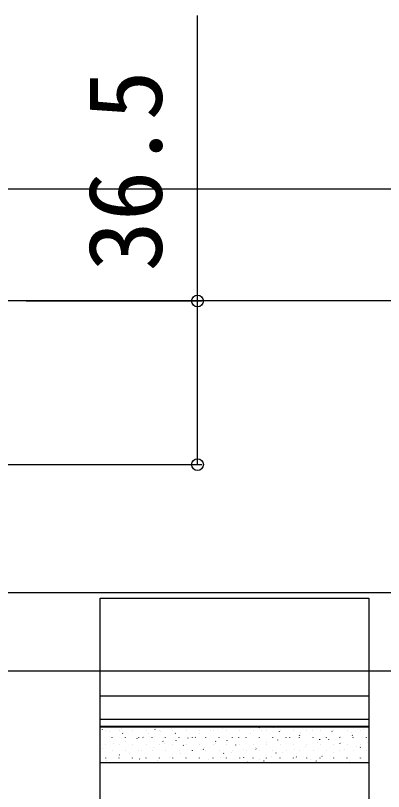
# Model space of a CAD drawing. Units: millimetres, scale not verified. Extents: x -1312 to 1312, y -1953 to 1941.
# Drawn here: x 696.4 to 778.5, y 1317 to 1490 of the extents above; entities that cross this region are included whole.
import ezdxf
from ezdxf.enums import TextEntityAlignment as Align

# ---------------------------------------------------------------- set-up
doc = ezdxf.new("R2010")
doc.units = ezdxf.units.MM
doc.header["$LTSCALE"] = 10
for name, color, linetype in [('0-4_YKK_12', 2, 'Continuous'), ('0-5_YKK_13', 4, 'Continuous'), ('0-6_YKK_D', 6, 'Continuous'), ('0-8_YSS_K', 3, 'Continuous')]:
    doc.layers.add(name, color=color, linetype=linetype)
doc.styles.add('ＭＳ ゴシック', font='')
doc.styles.get('ＭＳ ゴシック').set_extended_font_data('MS Gothic')

msp = doc.modelspace()

# ---------------------------------------------------------------- linework, layer by layer
at = {"layer": '0-4_YKK_12'}
msp.add_line((485.14, 1361.36), (1136.52, 1361.36), dxfattribs=at)
msp.add_lwpolyline([(835.29, 1426.36), (-174.71, 1426.36), (-174.71, 1451.36), (835.29, 1451.36)], close=True, dxfattribs=at)
at = {"layer": '0-5_YKK_13'}
for p, q in [((715.29, 1338.26), (775.29, 1338.26)), ((715.29, 1333.07), (775.29, 1333.07)), ((715.29, 1331.54), (775.29, 1331.54)), ((715.29, 1323.38), (715.29, 1331.54)), ((715.29, 1331.35), (775.29, 1331.35)), ((731.34, 1331.02), (731.34, 1331.03)), ((742.68, 1331.1), (742.68, 1331.11)), ((750.85, 1331.16), (750.8, 1331.25)), ((754.02, 1331.18), (754.01, 1331.18)), ((762.58, 1331.2), (762.53, 1331.28)), ((765.35, 1331.25), (765.35, 1331.26)), ((715.87, 1330.75), (715.81, 1330.83)), ((716.59, 1330.46), (716.59, 1330.51)), ((717.38, 1330.35), (717.37, 1330.36)), ((719.58, 1330.46), (719.58, 1330.51)), ((720.01, 1330.95), (720, 1330.95)), ((720.37, 1329.86), (720.32, 1329.95)), ((722.57, 1330.46), (722.57, 1330.51)), ((725.56, 1330.46), (725.56, 1330.51)), ((726.1, 1329.78), (726.1, 1329.79)), ((727.6, 1330.78), (727.54, 1330.87)), ((728.55, 1330.46), (728.55, 1330.51)), ((728.71, 1330.42), (728.71, 1330.43)), ((731.54, 1330.46), (731.54, 1330.51)), ((732.1, 1329.9), (732.05, 1329.98)), ((734.53, 1330.46), (734.53, 1330.51)), ((737.44, 1329.85), (737.43, 1329.86)), ((737.52, 1330.46), (737.52, 1330.51)), ((740.05, 1330.5), (740.05, 1330.51)), ((740.51, 1330.46), (740.51, 1330.51)), ((743.5, 1330.46), (743.5, 1330.51)), ((746.49, 1330.46), (746.49, 1330.51)), ((748.77, 1329.93), (748.77, 1329.94)), ((749.48, 1330.46), (749.48, 1330.51)), ((751.39, 1330.58), (751.38, 1330.59)), ((752.47, 1330.46), (752.47, 1330.51)), ((755.36, 1330.28), (755.3, 1330.36)), ((755.46, 1330.46), (755.46, 1330.51)), ((758.45, 1330.46), (758.45, 1330.51)), ((759.86, 1329.4), (759.8, 1329.48)), ((760.11, 1330.01), (760.11, 1330.02)), ((761.44, 1330.46), (761.44, 1330.51)), ((762.72, 1330.65), (762.72, 1330.66)), ((764.43, 1330.46), (764.43, 1330.51)), ((767.09, 1330.32), (767.03, 1330.4)), ((767.42, 1330.46), (767.42, 1330.51)), ((770.41, 1330.46), (770.41, 1330.51)), ((771.45, 1330.08), (771.44, 1330.09)), ((771.59, 1329.43), (771.53, 1329.51)), ((773.4, 1330.46), (773.4, 1330.51)), ((774.06, 1330.73), (774.06, 1330.74)), ((717.97, 1329.03), (717.97, 1329.08)), ((718.36, 1327.56), (718.36, 1327.57)), ((720.96, 1329.03), (720.96, 1329.08)), ((720.98, 1328.2), (720.97, 1328.21)), ((723.61, 1328.8), (723.6, 1328.81)), ((723.95, 1329.03), (723.95, 1329.08)), ((724.88, 1328.98), (724.82, 1329.06)), ((726.94, 1329.03), (726.94, 1329.08)), ((729.38, 1328.09), (729.32, 1328.18)), ((729.7, 1327.63), (729.7, 1327.64)), ((729.93, 1329.03), (729.93, 1329.08)), ((732.31, 1328.28), (732.31, 1328.29)), ((732.92, 1329.03), (732.92, 1329.08)), ((734.94, 1328.88), (734.94, 1328.89)), ((735.91, 1329.03), (735.91, 1329.08)), ((736.6, 1329.01), (736.55, 1329.1)), ((738.9, 1329.03), (738.9, 1329.08)), ((741.04, 1327.71), (741.03, 1327.72)), ((741.11, 1328.13), (741.05, 1328.21)), ((741.89, 1329.03), (741.89, 1329.08)), ((743.65, 1328.36), (743.65, 1328.37)), ((744.88, 1329.03), (744.88, 1329.08)), ((746.28, 1328.95), (746.28, 1328.96)), ((747.87, 1329.03), (747.87, 1329.08)), ((750.86, 1329.03), (750.86, 1329.08)), ((752.37, 1327.79), (752.37, 1327.8)), ((753.85, 1329.03), (753.85, 1329.08)), ((754.99, 1328.43), (754.98, 1328.44)), ((756.84, 1329.03), (756.84, 1329.08)), ((757.62, 1329.03), (757.61, 1329.04)), ((759.83, 1329.03), (759.83, 1329.08)), ((762.82, 1329.03), (762.82, 1329.08)), ((763.71, 1327.86), (763.71, 1327.87)), ((764.36, 1328.51), (764.31, 1328.59)), ((765.81, 1329.03), (765.81, 1329.08)), ((766.32, 1328.51), (766.32, 1328.52)), ((768.8, 1329.03), (768.8, 1329.08)), ((768.87, 1327.63), (768.81, 1327.71)), ((768.95, 1329.11), (768.95, 1329.12)), ((771.79, 1329.03), (771.79, 1329.08)), ((774.78, 1329.03), (774.78, 1329.08)), ((775.05, 1327.94), (775.04, 1327.95)), ((715.87, 1326.58), (715.87, 1326.59)), ((716.59, 1327.42), (716.59, 1327.47)), ((717.97, 1325.99), (717.97, 1326.04)), ((719.58, 1327.42), (719.58, 1327.47)), ((720.96, 1325.99), (720.96, 1326.04)), ((722.57, 1327.42), (722.57, 1327.47)), ((723.95, 1325.99), (723.95, 1326.04)), ((724.58, 1326.06), (724.57, 1326.07)), ((725.56, 1327.42), (725.56, 1327.47)), ((726.94, 1325.99), (726.94, 1326.04)), ((727.21, 1326.66), (727.2, 1326.67)), ((728.55, 1327.42), (728.55, 1327.47)), ((729.93, 1325.99), (729.93, 1326.04)), ((731.54, 1327.42), (731.54, 1327.47)), ((732.92, 1325.99), (732.92, 1326.04)), ((733.88, 1327.21), (733.83, 1327.29)), ((734.53, 1327.42), (734.53, 1327.47)), ((735.91, 1326.13), (735.91, 1326.14)), ((735.91, 1325.99), (735.91, 1326.04)), ((737.52, 1327.42), (737.52, 1327.47)), ((738.38, 1326.33), (738.33, 1326.41)), ((738.54, 1326.73), (738.54, 1326.74)), ((738.9, 1325.99), (738.9, 1326.04)), ((740.51, 1327.42), (740.51, 1327.47)), ((741.89, 1325.99), (741.89, 1326.04)), ((743.5, 1327.42), (743.5, 1327.47)), ((744.88, 1325.99), (744.88, 1326.04)), ((745.61, 1327.25), (745.56, 1327.33)), ((746.49, 1327.42), (746.49, 1327.47)), ((747.25, 1326.21), (747.25, 1326.22)), ((747.87, 1325.99), (747.87, 1326.04)), ((749.48, 1327.42), (749.48, 1327.47)), ((749.88, 1326.81), (749.88, 1326.82)), ((750.11, 1326.36), (750.06, 1326.44)), ((750.86, 1325.99), (750.86, 1326.04)), ((752.47, 1327.42), (752.47, 1327.47)), ((753.85, 1325.99), (753.85, 1326.04)), ((755.46, 1327.42), (755.46, 1327.47)), ((756.84, 1325.99), (756.84, 1326.04)), ((758.45, 1327.42), (758.45, 1327.47)), ((758.59, 1326.29), (758.58, 1326.3)), ((759.83, 1325.99), (759.83, 1326.04)), ((761.22, 1326.89), (761.21, 1326.9)), ((761.44, 1327.42), (761.44, 1327.47)), ((762.82, 1325.99), (762.82, 1326.04)), ((764.43, 1327.42), (764.43, 1327.47)), ((765.81, 1325.99), (765.81, 1326.04)), ((767.42, 1327.42), (767.42, 1327.47)), ((768.8, 1325.99), (768.8, 1326.04)), ((769.92, 1326.36), (769.92, 1326.37)), ((770.41, 1327.42), (770.41, 1327.47)), ((771.79, 1325.99), (771.79, 1326.04)), ((772.55, 1326.96), (772.55, 1326.97)), ((773.37, 1326.74), (773.31, 1326.83)), ((773.4, 1327.42), (773.4, 1327.47)), ((774.78, 1325.99), (774.78, 1326.04)), ((716.59, 1324.38), (716.59, 1324.43)), ((719.47, 1324.44), (719.47, 1324.45)), ((719.63, 1325.06), (719.58, 1325.14)), ((719.58, 1324.38), (719.58, 1324.43)), ((721.96, 1325.41), (721.96, 1325.42)), ((722.57, 1324.38), (722.57, 1324.43)), ((724.14, 1324.18), (724.08, 1324.26)), ((725.56, 1324.38), (725.56, 1324.43)), ((728.55, 1324.38), (728.55, 1324.43)), ((730.81, 1324.51), (730.8, 1324.52)), ((731.54, 1324.38), (731.54, 1324.43)), ((733.3, 1325.49), (733.3, 1325.5)), ((734.53, 1324.38), (734.53, 1324.43)), ((737.52, 1324.38), (737.52, 1324.43)), ((740.51, 1324.38), (740.51, 1324.43)), ((742.14, 1324.59), (742.14, 1324.6)), ((742.89, 1325.44), (742.83, 1325.52)), ((743.5, 1324.38), (743.5, 1324.43)), ((744.64, 1325.57), (744.63, 1325.57)), ((746.49, 1324.38), (746.49, 1324.43)), ((747.39, 1324.56), (747.34, 1324.64)), ((749.48, 1324.38), (749.48, 1324.43)), ((750.85, 1324.07), (750.85, 1324.08)), ((752.47, 1324.38), (752.47, 1324.43)), ((753.48, 1324.67), (753.48, 1324.68)), ((754.62, 1325.48), (754.56, 1325.56)), ((755.46, 1324.38), (755.46, 1324.43)), ((755.97, 1325.64), (755.97, 1325.65)), ((758.45, 1324.38), (758.45, 1324.43)), ((759.12, 1324.59), (759.07, 1324.68)), ((761.44, 1324.38), (761.44, 1324.43)), ((762.19, 1324.14), (762.18, 1324.15)), ((764.43, 1324.38), (764.43, 1324.43)), ((764.82, 1324.74), (764.81, 1324.75)), ((767.31, 1325.72), (767.31, 1325.73)), ((767.42, 1324.38), (767.42, 1324.43)), ((770.41, 1324.38), (770.41, 1324.43)), ((773.4, 1324.38), (773.4, 1324.43)), ((773.52, 1324.22), (773.52, 1324.23)), ((716.84, 1323.84), (716.84, 1323.85)), ((728.18, 1323.91), (728.17, 1323.92)), ((739.51, 1323.99), (739.51, 1324)), ((748.24, 1323.42), (748.23, 1323.43)), ((751.89, 1323.67), (751.84, 1323.76)), ((759.57, 1323.5), (759.57, 1323.51)), ((763.62, 1323.71), (763.57, 1323.79)), ((770.91, 1323.57), (770.91, 1323.58))]:
    msp.add_line(p, q, dxfattribs=at)
msp.add_lwpolyline([(775.29, 1360.06), (775.29, 1162.66), (715.29, 1162.66), (715.29, 1360.06)], close=True, dxfattribs=at)
msp.add_lwpolyline([(775.29, 1331.54), (775.29, 1323.38), (715.29, 1323.38)], dxfattribs=at)
at = {"layer": '0-6_YKK_D'}
for p, q in [((698.79, 1426.36), (738.04, 1426.36)), ((684.49, 1389.86), (738.04, 1389.86))]:
    msp.add_line(p, q, dxfattribs=at)
msp.add_lwpolyline([(737.04, 1389.86), (737.04, 1426.36), (737.04, 1490.03)], dxfattribs=at)
for centre in [(737.04, 1426.36), (737.04, 1389.86)]:
    msp.add_circle(centre, 1.31, dxfattribs=at)
at = {"layer": '0-8_YSS_K'}
msp.add_line((-67.21, 1343.86), (1136.52, 1343.86), dxfattribs=at)

# ---------------------------------------------------------------- texts
at = {"layer": '0-6_YKK_D', "style": 'ＭＳ ゴシック'}
msp.add_text('36.5', height=16.5, rotation=90, dxfattribs=at).set_placement((734.04, 1432.95), align=Align.BOTTOM_LEFT)

doc.saveas('drawing.dxf')
